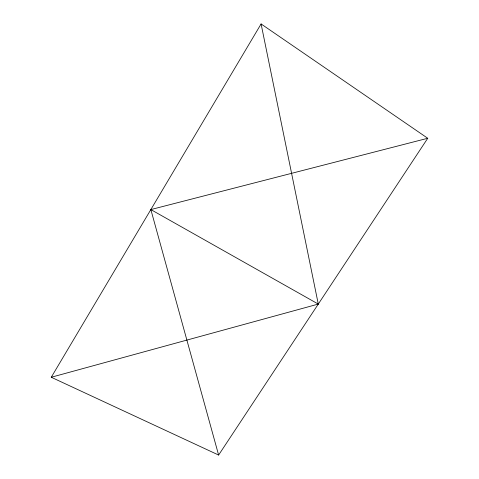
<?xml version="1.0" encoding="UTF-8"?>
<svg xmlns="http://www.w3.org/2000/svg" width="479" height="479" viewBox="0 0 479 479"><rect width="100%" height="100%" fill="white"/><g stroke="black" fill="none" stroke-linecap="round" stroke-linejoin="round"><path stroke-width="0.72" d="M51.259 377.254L261.091 23.95L427.741 138.275L218.622 455.05L51.259 377.254L318.284 304.081L261.091 23.95M218.622 455.05L150.849 209.574L427.741 138.275M150.849 209.574L318.284 304.081"/></g></svg>
